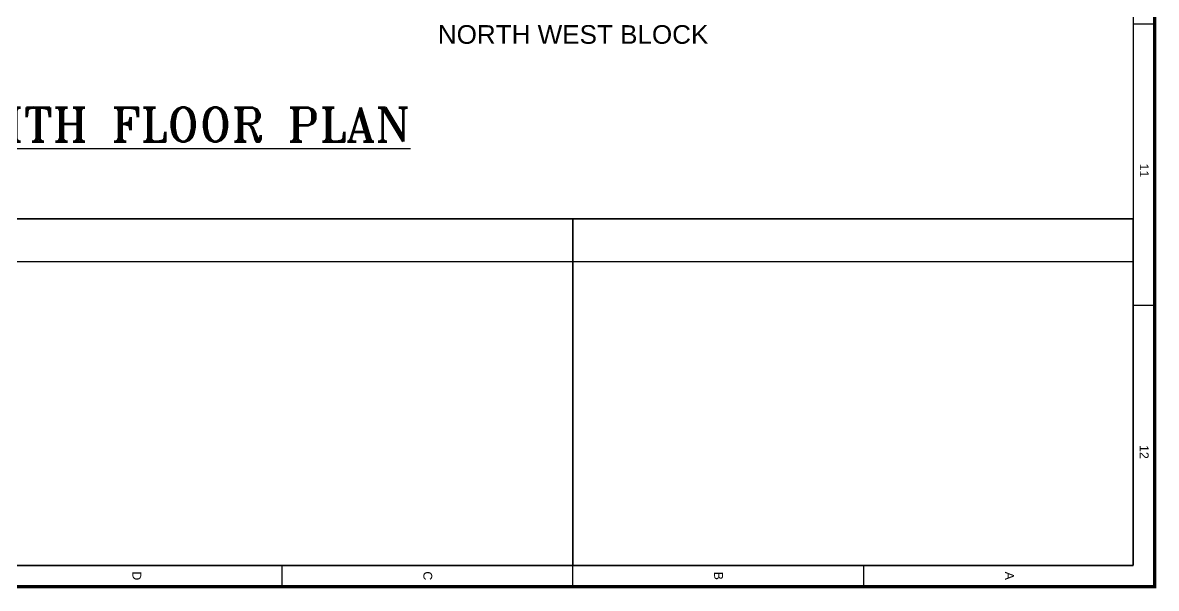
# Model space of a CAD drawing. Extents: x 10161149 to 10263331, y -3696053 to -3547728.
# Drawn here: x 10213620 to 10263331, y -3696053 to -3671224 of the extents above; entities that cross this region are included whole.
import ezdxf
from ezdxf.enums import TextEntityAlignment as Align

# ---------------------------------------------------------------- set-up
doc = ezdxf.new("R2010")
doc.units = 0
doc.header["$MEASUREMENT"] = 0
doc.layers.add('TITLE', color=7, linetype='CONTINUOUS')
doc.styles.add('ARIAL', font='arial.ttf', dxfattribs={"width": 0.75})
doc.styles.add('ROMANS', font='arial.ttf')
doc.styles.add('ROMANT', font='romant.shx')

# ---------------------------------------------------------------- blocks, each defined once
blk = doc.blocks.new('A$C66962185')
at = {"layer": 'TITLE', "color": 7}
for p, q in [((302.47, -140930.66), (302.47, -140928.36)), ((332.74, -140930.66), (332.74, -140928.36)), ((363, -140959.61), (360.7, -140959.61)), ((363, -140990.86), (360.7, -140990.86)), ((363, -141022.1), (360.7, -141022.1))]:
    blk.add_line(p, q, dxfattribs=at)
at = {"layer": 'TITLE'}
for p in [(2.14, -140930.66), (360.7, -141176.03)]:
    blk.add_line(p, (360.7, -140930.66), dxfattribs=at)
at = {"layer": 'TITLE', "color": 7, "const_width": 0.355}
blk.add_lwpolyline([(363, -140928.36), (363, -141178.33), (0, -141178.33), (0, -140928.36)], close=True, dxfattribs=at)
at = {"layer": 'TITLE', "color": 7, "style": 'ROMANS'}
for s, p in [('11', (318.25, -140929.48)), ('12', (348.51, -140929.48)), ('A', (361.83, -140943.96)), ('B', (361.83, -140975.21)), ('C', (361.83, -141006.45)), ('D', (361.83, -141037.7))]:
    blk.add_text(s, height=0.952, dxfattribs=at).set_placement(p, align=Align.MIDDLE)

msp = doc.modelspace()

# ---------------------------------------------------------------- linework, layer by layer
at = {"layer": 'TITLE'}
for points in [[(10212240.1, -3695043.1), (10237749.4, -3695043.1), (10237749.4, -3679834.4), (10212240.1, -3679834.4)], [(10212240.1, -3679834.4), (10237749.4, -3679834.4), (10237749.4, -3681728.1), (10212240.1, -3681728.1)], [(10237749.4, -3695043.1), (10262321.7, -3695043.1), (10262321.7, -3679834.4), (10237749.4, -3679834.4)], [(10237749.4, -3679834.4), (10262321.7, -3679834.4), (10262321.7, -3681728.1), (10237749.4, -3681728.1)]]:
    msp.add_lwpolyline(points, close=True, dxfattribs=at)

# ---------------------------------------------------------------- block references
at = {"layer": 'TITLE', "xscale": 408.2071461423766, "yscale": 408.2071430981014, "zscale": 408.2071443180172, "rotation": 270}
msp.add_blockref('A$C66962185', (67791223.9, -3547800.9), dxfattribs=at)

# ---------------------------------------------------------------- texts
at = {"layer": 'TITLE', "color": 170, "style": 'ARIAL'}
msp.add_text('NORTH WEST BLOCK', height=817.254, rotation=0.00005, dxfattribs=at).set_placement((10237756.7, -3672151), align=Align.CENTER)
at = {"layer": 'TITLE', "style": 'ROMANT'}
msp.add_text('%%UEXISTING EIGHTH FLOOR PLAN', height=1500, dxfattribs=at).set_placement((10214166.9, -3676445.1), align=Align.CENTER)

doc.saveas('drawing.dxf')
